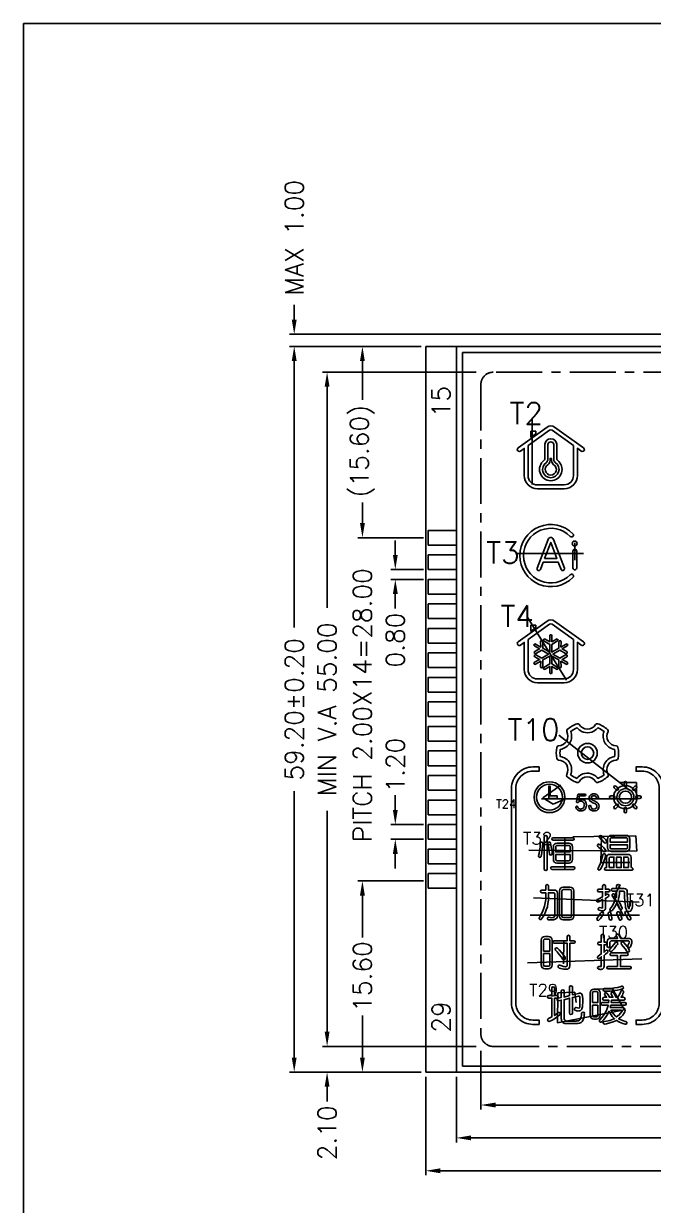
# Model space of a CAD drawing. Header units: millimetres. Extents: x -41 to 727, y -91 to 104.
# Drawn here: x -40.7 to 10.7, y -3 to 93.4 of the extents above; entities that cross this region are included whole.
import ezdxf
from ezdxf.enums import TextEntityAlignment as Align

# ---------------------------------------------------------------- set-up
doc = ezdxf.new("R2010")
doc.units = ezdxf.units.MM
doc.header["$LTSCALE"] = 3
doc.header["$MEASUREMENT"] = 0
doc.linetypes.add('CENTER', pattern=[2, 1.25, -0.25, 0.25, -0.25])
for name, color, linetype in [('DIM', 102, 'Continuous'), ('POL', 1, 'Continuous'), ('VA', 5, 'Continuous')]:
    doc.layers.add(name, color=color, linetype=linetype)
doc.styles.add('ROMANS', font='romans.shx')
doc.dimstyles.new('1h5', dxfattribs={"dimtxt": 1.5, "dimasz": 1.2, "dimexe": 0.6, "dimexo": 0.3, "dimgap": 0.3, "dimtad": 0, "dimtxsty": 'Standard', "dimcen": 1.2, "dimadec": 0, "dimazin": 0, "dimtfac": 1, "dimtmove": 0, "dimatfit": 3, "dimfxl": 0, "dimarcsym": 0})

# ---------------------------------------------------------------- blocks, each defined once
blk = doc.blocks.new('*D4')
at = {"layer": 'DEFPOINTS', "color": 0}
for p in [(-18.628, 67.1), (-7.9, 67.1), (-7.9, 7.9)]:
    blk.add_point(p, dxfattribs=at)
at = {"layer": 'DIM', "color": 0, "lineweight": -2}
for p, q in [((-8.273, 67.1), (-19.001, 67.1)), ((-18.628, 65.908), (-18.628, 44.184)), ((-18.628, 9.092), (-18.628, 30.816)), ((-8.273, 7.9), (-19.001, 7.9))]:
    blk.add_line(p, q, dxfattribs=at)
at = {"layer": 'DIM', "color": 0}
for points in [[(-18.827, 65.908), (-18.429, 65.908), (-18.628, 67.1)], [(-18.827, 9.092), (-18.429, 9.092), (-18.628, 7.9)]]:
    blk.add_solid(points, dxfattribs=at)
at = {"layer": 'DIM', "color": 0, "insert": (-18.628, 37.5), "char_height": 1.49, "attachment_point": 5, "rotation": 90, "style": 'ROMANS'}
blk.add_mtext('59.20%%p0.20', dxfattribs=at)
blk = doc.blocks.new('*D5')
at = {"layer": 'DEFPOINTS', "color": 0}
for p in [(-15.946, 65), (-3.4, 65), (-3.4, 10)]:
    blk.add_point(p, dxfattribs=at)
at = {"layer": 'DIM', "color": 0, "lineweight": -2}
for p, q in [((-3.773, 65), (-16.319, 65)), ((-15.946, 63.808), (-15.946, 45.78)), ((-15.946, 11.192), (-15.946, 29.22)), ((-3.773, 10), (-16.319, 10))]:
    blk.add_line(p, q, dxfattribs=at)
at = {"layer": 'DIM', "color": 0}
for points in [[(-16.145, 63.808), (-15.747, 63.808), (-15.946, 65)], [(-16.145, 11.192), (-15.747, 11.192), (-15.946, 10)]]:
    blk.add_solid(points, dxfattribs=at)
at = {"layer": 'DIM', "color": 0, "insert": (-15.946, 37.5), "char_height": 1.49, "attachment_point": 5, "rotation": 90, "style": 'ROMANS'}
blk.add_mtext('MIN V.A 55.00', dxfattribs=at)
blk = doc.blocks.new('*D9')
at = {"layer": 'DEFPOINTS', "color": 0}
for p in [(-7.9, 7.9), (67.1, 7.9), (-7.9, -0.146)]:
    blk.add_point(p, dxfattribs=at)
at = {"layer": 'DIM', "color": 0, "lineweight": -2}
for p, q in [((-7.9, 7.527), (-7.9, -0.518)), ((67.1, 7.527), (67.1, -0.518)), ((-6.708, -0.146), (22.916, -0.146)), ((65.908, -0.146), (36.284, -0.146))]:
    blk.add_line(p, q, dxfattribs=at)
at = {"layer": 'DIM', "color": 0}
for points in [[(-6.708, 0.053), (-6.708, -0.345), (-7.9, -0.146)], [(65.908, 0.053), (65.908, -0.345), (67.1, -0.146)]]:
    blk.add_solid(points, dxfattribs=at)
at = {"layer": 'DIM', "color": 0, "insert": (29.6, -0.146), "char_height": 1.49, "attachment_point": 5, "style": 'ROMANS'}
blk.add_mtext('75.00%%p0.20', dxfattribs=at)
blk = doc.blocks.new('*D10')
at = {"layer": 'DEFPOINTS', "color": 0}
for p in [(-5.4, 7.9), (64.6, 7.9), (-5.4, 2.536)]:
    blk.add_point(p, dxfattribs=at)
at = {"layer": 'DIM', "color": 0, "lineweight": -2}
for p, q in [((-5.4, 7.527), (-5.4, 2.164)), ((64.6, 7.527), (64.6, 2.164)), ((-4.208, 2.536), (22.916, 2.536)), ((63.408, 2.536), (36.284, 2.536))]:
    blk.add_line(p, q, dxfattribs=at)
at = {"layer": 'DIM', "color": 0}
for points in [[(-4.208, 2.735), (-4.208, 2.337), (-5.4, 2.536)], [(63.408, 2.735), (63.408, 2.337), (64.6, 2.536)]]:
    blk.add_solid(points, dxfattribs=at)
at = {"layer": 'DIM', "color": 0, "insert": (29.6, 2.536), "char_height": 1.49, "attachment_point": 5, "style": 'ROMANS'}
blk.add_mtext('70.00%%p0.20', dxfattribs=at)
blk = doc.blocks.new('*D11')
at = {"layer": 'DEFPOINTS', "color": 0}
for p in [(-3.4, 10), (62.6, 10), (-3.4, 5.218)]:
    blk.add_point(p, dxfattribs=at)
at = {"layer": 'DIM', "color": 0, "lineweight": -2}
for p, q in [((-3.4, 9.627), (-3.4, 4.846)), ((62.6, 9.627), (62.6, 4.846)), ((-2.208, 5.218), (21.32, 5.218)), ((61.408, 5.218), (37.88, 5.218))]:
    blk.add_line(p, q, dxfattribs=at)
at = {"layer": 'DIM', "color": 0}
for points in [[(-2.208, 5.417), (-2.208, 5.019), (-3.4, 5.218)], [(61.408, 5.417), (61.408, 5.019), (62.6, 5.218)]]:
    blk.add_solid(points, dxfattribs=at)
at = {"layer": 'DIM', "color": 0, "insert": (29.6, 5.218), "char_height": 1.49, "attachment_point": 5, "style": 'ROMANS'}
blk.add_mtext('MIN V.A 66.00', dxfattribs=at)
blk = doc.blocks.new('*D13')
at = {"layer": 'DEFPOINTS', "color": 0}
for p in [(-3.4, 10), (-15.946, 7.9), (-7.9, 7.9)]:
    blk.add_point(p, dxfattribs=at)
at = {"layer": 'DIM', "color": 0, "lineweight": -2}
for p, q in [((-15.946, 11.192), (-15.946, 12.384)), ((-3.773, 10), (-16.319, 10)), ((-8.273, 7.9), (-16.319, 7.9)), ((-15.946, 6.708), (-15.946, 5.516))]:
    blk.add_line(p, q, dxfattribs=at)
at = {"layer": 'DIM', "color": 0}
for points in [[(-16.145, 11.192), (-15.747, 11.192), (-15.946, 10)], [(-16.145, 6.708), (-15.747, 6.708), (-15.946, 7.9)]]:
    blk.add_solid(points, dxfattribs=at)
at = {"layer": 'DIM', "color": 0, "insert": (-15.946, 2.948), "char_height": 1.49, "attachment_point": 5, "rotation": 90, "style": 'ROMANS'}
blk.add_mtext('2.10', dxfattribs=at)
blk = doc.blocks.new('*D16')
at = {"layer": 'DEFPOINTS', "color": 0}
for p in [(-18.628, 68.1), (29.6, 68.1), (-7.9, 67.1)]:
    blk.add_point(p, dxfattribs=at)
at = {"layer": 'DIM', "color": 0, "lineweight": -2}
for p, q in [((-18.628, 69.292), (-18.628, 70.484)), ((29.228, 68.1), (-19, 68.1)), ((-8.272, 67.1), (-19, 67.1)), ((-18.628, 65.908), (-18.628, 64.716))]:
    blk.add_line(p, q, dxfattribs=at)
at = {"layer": 'DIM', "color": 0}
for points in [[(-18.827, 69.292), (-18.429, 69.292), (-18.628, 68.1)], [(-18.827, 65.908), (-18.429, 65.908), (-18.628, 67.1)]]:
    blk.add_solid(points, dxfattribs=at)
at = {"layer": 'DIM', "color": 0, "insert": (-18.628, 75.962), "char_height": 1.49, "attachment_point": 5, "rotation": 90, "style": 'ROMANS'}
blk.add_mtext('MAX 1.00', dxfattribs=at)
blk = doc.blocks.new('*D20')
at = {"layer": 'DEFPOINTS', "color": 0}
for p in [(-10.382, 28.1), (-7.7, 28.1), (-7.7, 26.9)]:
    blk.add_point(p, dxfattribs=at)
at = {"layer": 'DIM', "color": 0, "lineweight": -2}
for p, q in [((-10.382, 29.292), (-10.382, 30.484)), ((-8.073, 28.1), (-10.755, 28.1)), ((-8.073, 26.9), (-10.755, 26.9)), ((-10.382, 25.708), (-10.382, 24.516))]:
    blk.add_line(p, q, dxfattribs=at)
at = {"layer": 'DIM', "color": 0}
for points in [[(-10.581, 29.292), (-10.183, 29.292), (-10.382, 28.1)], [(-10.581, 25.708), (-10.183, 25.708), (-10.382, 26.9)]]:
    blk.add_solid(points, dxfattribs=at)
at = {"layer": 'DIM', "color": 0, "insert": (-10.382, 32.946), "char_height": 1.49, "attachment_point": 5, "rotation": 90, "style": 'ROMANS'}
blk.add_mtext('1.20', dxfattribs=at)
blk = doc.blocks.new('*D21')
at = {"layer": 'DEFPOINTS', "color": 0}
for p in [(-7.7, 48.9), (-10.382, 48.1), (-7.7, 48.1)]:
    blk.add_point(p, dxfattribs=at)
at = {"layer": 'DIM', "color": 0, "lineweight": -2}
for p, q in [((-10.382, 50.092), (-10.382, 51.284)), ((-8.072, 48.9), (-10.754, 48.9)), ((-8.072, 48.1), (-10.754, 48.1)), ((-10.382, 46.908), (-10.382, 45.716))]:
    blk.add_line(p, q, dxfattribs=at)
at = {"layer": 'DIM', "color": 0}
for points in [[(-10.581, 50.092), (-10.183, 50.092), (-10.382, 48.9)], [(-10.581, 46.908), (-10.183, 46.908), (-10.382, 48.1)]]:
    blk.add_solid(points, dxfattribs=at)
at = {"layer": 'DIM', "color": 0, "insert": (-10.382, 43.148), "char_height": 1.49, "attachment_point": 5, "rotation": 90, "style": 'ROMANS'}
blk.add_mtext('0.80', dxfattribs=at)
blk = doc.blocks.new('*D22')
at = {"layer": 'DEFPOINTS', "color": 0}
for p in [(-13.064, 51.5), (-7.7, 51.5), (-7.7, 23.5)]:
    blk.add_point(p, dxfattribs=at)
at = {"layer": 'DIM', "color": 0, "lineweight": -2}
for p, q in [((-13.064, 52.692), (-13.064, 53.884)), ((-8.073, 51.5), (-13.437, 51.5)), ((-8.073, 23.5), (-13.437, 23.5)), ((-13.064, 22.308), (-13.064, 21.116))]:
    blk.add_line(p, q, dxfattribs=at)
at = {"layer": 'DIM', "color": 0}
for points in [[(-13.263, 52.692), (-12.865, 52.692), (-13.064, 51.5)], [(-13.263, 22.308), (-12.865, 22.308), (-13.064, 23.5)]]:
    blk.add_solid(points, dxfattribs=at)
at = {"layer": 'DIM', "color": 0, "insert": (-13.064, 37.834), "char_height": 1.49, "attachment_point": 5, "rotation": 90, "style": 'ROMANS'}
blk.add_mtext('PITCH 2.00X14=28.00', dxfattribs=at)
blk = doc.blocks.new('*D23')
at = {"layer": 'DEFPOINTS', "color": 0}
for p in [(-7.7, 23.5), (-13.064, 7.9), (-7.9, 7.9)]:
    blk.add_point(p, dxfattribs=at)
at = {"layer": 'DIM', "color": 0, "lineweight": -2}
for p, q in [((-8.073, 23.5), (-13.437, 23.5)), ((-13.064, 22.308), (-13.064, 18.872)), ((-13.064, 9.092), (-13.064, 12.528)), ((-8.273, 7.9), (-13.437, 7.9))]:
    blk.add_line(p, q, dxfattribs=at)
at = {"layer": 'DIM', "color": 0}
for points in [[(-13.263, 22.308), (-12.865, 22.308), (-13.064, 23.5)], [(-13.263, 9.092), (-12.865, 9.092), (-13.064, 7.9)]]:
    blk.add_solid(points, dxfattribs=at)
at = {"layer": 'DIM', "color": 0, "insert": (-13.064, 15.7), "char_height": 1.49, "attachment_point": 5, "rotation": 90, "style": 'ROMANS'}
blk.add_mtext('15.60', dxfattribs=at)
blk = doc.blocks.new('*D36')
at = {"layer": 'DEFPOINTS', "color": 0}
for p in [(-13.064, 67.1), (-7.9, 67.1), (-7.7, 51.5)]:
    blk.add_point(p, dxfattribs=at)
at = {"layer": 'DIM', "color": 0, "lineweight": -2}
for p, q in [((-8.273, 67.1), (-13.437, 67.1)), ((-13.064, 65.908), (-13.064, 62.758)), ((-13.064, 52.692), (-13.064, 54.358)), ((-8.073, 51.5), (-13.437, 51.5))]:
    blk.add_line(p, q, dxfattribs=at)
at = {"layer": 'DIM', "color": 0}
for points in [[(-13.263, 65.908), (-12.865, 65.908), (-13.064, 67.1)], [(-13.263, 52.692), (-12.865, 52.692), (-13.064, 51.5)]]:
    blk.add_solid(points, dxfattribs=at)
at = {"layer": 'DIM', "color": 0, "insert": (-13.064, 58.558), "char_height": 1.49, "attachment_point": 5, "rotation": 90, "style": 'ROMANS'}
blk.add_mtext('(15.60)', dxfattribs=at)

msp = doc.modelspace()

# ---------------------------------------------------------------- linework, layer by layer
for p, q in [((67.1, 67.1), (-7.9, 67.1)), ((-7.9, 7.9), (-7.9, 67.1)), ((-5.4, 7.9), (-5.4, 67.1)), ((67.1, 7.9), (-7.9, 7.9))]:
    msp.add_line(p, q)
at = {"color": 7}
msp.add_lwpolyline([(-40.7, -91.038), (-40.7, 93.437), (224.022, 93.437), (224.022, -91.038)], close=True, dxfattribs=at)
for points in [[(4.975, 58.826), (2.595, 60.522, 0.320007), (2.015, 60.522), (-0.365, 58.826, 1), (-0.179, 58.565), (0.13, 58.786), (0.13, 56.57, 0.414214), (1.209, 55.49), (3.393, 55.49, 0.414214), (4.472, 56.57), (4.472, 58.791), (4.789, 58.565, 1)], [(0.45, 56.569, 0.427121), (1.209, 55.81), (3.393, 55.81, 0.40711), (4.152, 56.57), (4.152, 59.019), (2.409, 60.262, 0.320007), (2.2, 60.262), (0.45, 59.014)], [(2.791, 57.905), (2.791, 59.124, 0.920896), (1.812, 59.124), (1.812, 57.905, -0.178159), (1.76, 57.812, 3.083722), (2.842, 57.812, -0.178159)], [(2.064, 59.112, -0.888352), (2.538, 59.112), (2.538, 57.89, 0.202499), (2.688, 57.612, -3.143835), (1.915, 57.612, 0.202499), (2.064, 57.89)], [(2.068, 57.456, 3.624789), (2.534, 57.456, -0.204472), (2.359, 57.787), (2.358, 57.965), (2.245, 57.965), (2.244, 57.787, -0.204472)], [(3.894, 51.603, 2.444899), (3.894, 48.477, -1), (4.111, 48.264, -2.444899), (4.111, 51.816, -1)], [(2.08, 51.366), (1.187, 49.019, 1), (1.459, 48.916), (1.68, 49.497), (2.915, 49.497), (3.136, 48.916, 1), (3.408, 49.019), (2.515, 51.366, 0.689374)], [(4.1, 50.397), (4.1, 49.036, 1), (4.421, 49.036), (4.421, 50.397, 1)], [(4.975, 43.001, -1), (4.789, 42.74), (4.472, 42.966), (4.472, 40.745, -0.416466), (3.385, 39.665), (3.381, 39.665), (1.209, 39.665, -0.414214), (0.13, 40.745), (0.13, 42.961), (-0.179, 42.74, -1), (-0.365, 43.001), (2.015, 44.697, -0.320007), (2.595, 44.697)], [(2.409, 44.437, 0.320007), (2.2, 44.437), (0.45, 43.189), (0.45, 40.744, 0.427121), (1.209, 39.985), (3.393, 39.985, 0.40711), (4.152, 40.745), (4.152, 43.194)], [(2.764, 43.231), (2.39, 43.005), (2.39, 43.487, 1.030478), (2.212, 43.487), (2.212, 43.005), (1.838, 43.231, 1), (1.746, 43.078), (2.212, 42.795), (2.212, 42.154), (1.656, 42.475), (1.644, 43.02, 1), (1.466, 43.016), (1.475, 42.579), (1.057, 42.82, 1.030478), (0.968, 42.665), (1.385, 42.424), (1.003, 42.214, 1), (1.089, 42.058), (1.567, 42.32), (2.122, 41.999), (1.567, 41.678), (1.089, 41.941, 1), (1.003, 41.784), (1.385, 41.574), (0.968, 41.333, 1.030478), (1.057, 41.178), (1.475, 41.419), (1.466, 40.982, 1), (1.644, 40.979), (1.656, 41.523), (2.212, 41.844), (2.212, 41.203), (1.746, 40.92, 1), (1.838, 40.767), (2.212, 40.993), (2.212, 40.512, 1.030478), (2.39, 40.512), (2.39, 40.993), (2.763, 40.767, 1.003444), (2.856, 40.92), (2.39, 41.203), (2.39, 41.844), (2.946, 41.523), (2.958, 40.979, 1), (3.137, 40.982), (3.127, 41.419), (3.545, 41.178, 1.030478), (3.634, 41.333), (3.217, 41.574), (3.599, 41.784, 1), (3.513, 41.941), (3.035, 41.678), (2.48, 41.999), (3.035, 42.32), (3.513, 42.058, 1), (3.599, 42.214), (3.217, 42.424), (3.634, 42.665, 1.030478), (3.545, 42.82), (3.127, 42.579), (3.136, 43.014, 1.021645), (2.958, 43.018), (2.946, 42.475), (2.39, 42.154), (2.39, 42.795), (2.856, 43.078, 1)], [(4.607, 31.595, -0.345785), (4.431, 31.534, -0.091712), (3.634, 31.999, -0.341208), (3.6, 32.182, 0.255978), (3.598, 32.963, 0.249702), (2.929, 33.355, -0.344158), (2.789, 33.477, -0.095085), (2.794, 34.396, -0.345858), (2.929, 34.522, 0.254036), (3.598, 34.914, 0.247407), (3.607, 35.681, -0.336863), (3.645, 35.858, -0.092243), (4.447, 36.321, -0.335925), (4.621, 36.262, 0.250637), (5.287, 35.889, 0.246294), (5.954, 36.262, -0.339946), (6.128, 36.321, -0.092094), (6.93, 35.858, -0.337455), (6.968, 35.681, 0.251803), (6.977, 34.914, 0.24952), (7.645, 34.522, -0.3435), (7.781, 34.396, -0.095028), (7.786, 33.477, -0.341599), (7.646, 33.355, 0.25424), (6.977, 32.963, 0.251355), (6.975, 32.182, -0.34376), (6.94, 31.999, -0.091878), (6.144, 31.534, -0.343192), (5.967, 31.595, 0.257035), (5.287, 31.987, 0.252369)], [(4.613, 32.05, 0.054158), (4.426, 31.862, -0.065782), (3.921, 32.158, 0.229078), (3.861, 33.115, 0.226032), (3.07, 33.644, -0.069111), (3.074, 34.233, 0.226109), (3.861, 34.762, 0.223229), (3.929, 35.698, -0.066902), (4.443, 35.994, 0.06322), (4.666, 35.787, 0.337197), (5.946, 35.815, 0.052891), (6.132, 35.994, -0.066828), (6.646, 35.698, 0.223473), (6.713, 34.762, 0.224507), (7.5, 34.233, -0.070456), (7.504, 33.644, 0.226964), (6.713, 33.115, 0.22672), (6.654, 32.158, -0.065935), (6.149, 31.862, 0.072401), (5.895, 32.099, 0.337485)], [(-0.55, 31.062), (-0.55, 13.54, 0.414214), (0.84, 12.15), (1.34, 12.15), (1.34, 11.8), (0.84, 11.8, -0.414214), (-0.9, 13.54), (-0.9, 31.062, -0.414214), (0.84, 32.802), (1.34, 32.802), (1.34, 32.452), (0.84, 32.452, 0.414214)], [(11.497, 13.54, -0.414214), (9.757, 11.8), (9.257, 11.8), (9.257, 12.15), (9.757, 12.15, 0.414214), (11.147, 13.54), (11.147, 31.062, 0.414214), (9.757, 32.452), (9.257, 32.452), (9.257, 32.802), (9.757, 32.802, -0.414214), (11.497, 31.062)], [(7.476, 31.1), (7.644, 30.933, 1), (7.785, 31.074), (7.617, 31.241, 1)], [(8.487, 31.519, 1), (8.287, 31.519), (8.287, 31.282, 1), (8.487, 31.282)], [(9.157, 31.241), (8.989, 31.074, 1), (9.13, 30.933), (9.298, 31.1, 1)], [(4.846, 29.993), (4.802, 30.002), (4.757, 30.005), (4.71, 30.001), (4.67, 29.993), (4.625, 29.979), (4.585, 29.959), (4.548, 29.932), (4.524, 29.91, -0.758247), (4.387, 29.984), (4.509, 30.548, -0.353058), (4.556, 30.585), (5.077, 30.585, -1), (5.077, 30.441), (4.637, 30.441), (4.627, 30.385), (4.616, 30.332), (4.605, 30.282), (4.595, 30.235), (4.584, 30.191), (4.573, 30.151), (4.563, 30.114), (4.558, 30.097), (4.605, 30.118), (4.652, 30.133), (4.697, 30.144), (4.741, 30.151), (4.782, 30.153), (4.829, 30.148), (4.875, 30.139), (4.92, 30.127), (4.964, 30.112), (4.981, 30.105), (5.026, 30.08), (5.065, 30.052), (5.097, 30.021), (5.124, 29.987), (5.125, 29.985), (5.147, 29.94), (5.166, 29.896), (5.182, 29.853), (5.189, 29.833), (5.197, 29.788), (5.202, 29.741), (5.205, 29.693), (5.205, 29.665), (5.2, 29.619), (5.191, 29.573), (5.178, 29.527), (5.165, 29.489), (5.147, 29.442), (5.124, 29.401), (5.097, 29.364), (5.07, 29.337), (5.035, 29.306), (4.997, 29.279), (4.955, 29.256), (4.918, 29.241), (4.875, 29.226), (4.832, 29.215), (4.785, 29.209), (4.737, 29.207), (4.702, 29.208), (4.656, 29.214), (4.612, 29.225), (4.569, 29.241), (4.528, 29.263), (4.487, 29.29), (4.478, 29.297), (4.447, 29.322), (4.419, 29.353), (4.394, 29.387), (4.372, 29.427), (4.353, 29.472), (4.346, 29.493, -0.97311), (4.489, 29.543), (4.506, 29.504), (4.529, 29.463), (4.556, 29.429), (4.585, 29.402), (4.617, 29.383), (4.652, 29.371), (4.662, 29.369), (4.714, 29.362), (4.762, 29.362), (4.807, 29.369), (4.848, 29.381), (4.885, 29.4), (4.886, 29.401), (4.923, 29.428), (4.956, 29.459), (4.984, 29.497), (5.005, 29.537), (5.02, 29.578), (5.03, 29.623), (5.035, 29.67), (5.038, 29.721), (5.031, 29.771), (5.02, 29.817), (5.003, 29.859), (4.981, 29.897), (4.949, 29.933), (4.913, 29.962), (4.873, 29.983)], [(5.948, 29.224, -0.103245), (5.7, 29.219, -0.350255), (5.391, 29.565, -0.99881), (5.574, 29.58, 0.279469), (5.705, 29.385, 0.196646), (5.927, 29.379, 0.499096), (6.011, 29.721, 0.106833), (5.904, 29.805, 0.030017), (5.739, 29.882, -0.034359), (5.616, 29.942), (5.578, 29.967, -0.540556), (5.564, 30.525, -0.169471), (5.795, 30.609), (5.841, 30.609), (5.886, 30.605, -0.254133), (6.145, 30.444, -0.063058), (6.192, 30.328, -1), (6.017, 30.287, 0.359211), (5.815, 30.449), (5.793, 30.449, 0.150721), (5.665, 30.405, 0.428137), (5.668, 30.12, 0.071058), (5.743, 30.069, 0.022242), (5.91, 29.994, -0.029471), (6.032, 29.933), (6.071, 29.908, -0.155404), (6.227, 29.715, -0.145023), (6.232, 29.49, -0.290681)], [(7.199, 30.231), (7.436, 30.231, 1), (7.436, 30.43), (7.199, 30.43, 1)], [(9.575, 30.43), (9.338, 30.43, 1), (9.338, 30.231), (9.575, 30.231, 1)], [(7.617, 29.42), (7.785, 29.587, 1), (7.644, 29.729), (7.476, 29.561, 1)], [(8.487, 29.142), (8.487, 29.379, 1), (8.287, 29.379), (8.287, 29.142, 1)], [(9.298, 29.561), (9.13, 29.729, 1), (8.989, 29.587), (9.157, 29.42, 1)], [(1.999, 24.458), (1.999, 27.092, 1), (1.773, 27.092), (1.773, 24.458, 1)], [(4.099, 27.028), (2.488, 27.028, 1), (2.488, 26.828), (4.099, 26.828, 1)], [(6.289, 27.009), (6.337, 26.966), (6.538, 26.765), (6.648, 26.631, 0.959156), (6.841, 26.777), (6.788, 26.853), (6.588, 27.053), (6.437, 27.179, 0.981141)], [(7.239, 27.216, 0.414214), (6.939, 26.916), (6.938, 26.214, 0.414214), (7.239, 25.912), (8.456, 25.912, 0.414214), (8.757, 26.214), (8.757, 26.916, 0.414214), (8.457, 27.216)], [(8.557, 26.916, 0.414214), (8.457, 27.016), (7.239, 27.016, 0.414214), (7.139, 26.916), (7.139, 26.916), (7.139, 26.665), (8.557, 26.665)], [(1.635, 26.351), (1.644, 26.562, 1), (1.434, 26.571), (1.422, 26.289), (1.347, 25.737), (1.304, 25.543, 0.997699), (1.519, 25.496), (1.522, 25.511), (1.572, 25.787), (1.61, 26.063)], [(2.279, 26.591, 1.006872), (2.068, 26.547), (2.086, 26.464), (2.136, 26.188), (2.174, 25.912), (2.19, 25.71, 0.987908), (2.407, 25.725), (2.4, 25.862), (2.362, 26.151), (2.312, 26.426)], [(2.809, 26.589, 0.414214), (2.509, 26.289), (2.508, 25.247, 0.414214), (2.809, 24.946), (3.775, 24.946, 0.414214), (4.077, 25.247), (4.077, 26.289, 0.414214), (3.777, 26.589)], [(2.709, 26.289, -0.414214), (2.809, 26.389), (3.777, 26.389, -0.414214), (3.877, 26.289), (3.877, 25.862), (2.709, 25.862)], [(6.144, 26.306), (6.224, 26.238), (6.437, 26.05), (6.581, 25.906, 0.981659), (6.749, 26.068), (6.638, 26.188), (6.425, 26.376), (6.286, 26.483, 0.975595)], [(7.138, 26.213, 0.413961), (7.239, 26.112), (8.456, 26.112, 0.414214), (8.557, 26.214), (8.557, 26.452), (7.138, 26.452)], [(3.877, 25.247, -0.414214), (3.777, 25.147), (2.809, 25.147, -0.414214), (2.709, 25.247), (2.709, 25.649), (3.877, 25.649)], [(6.726, 25.373), (6.774, 25.573, 1.00223), (6.555, 25.625), (6.525, 25.499), (6.45, 25.21), (6.35, 24.947), (6.237, 24.696), (6.154, 24.548, 1), (6.341, 24.445), (6.425, 24.596), (6.538, 24.834), (6.638, 25.097)], [(8.857, 24.583), (8.857, 25.412, 0.414214), (8.607, 25.662), (7.101, 25.662, 0.414214), (6.851, 25.412), (6.851, 24.583), (6.789, 24.583, 1), (6.789, 24.383), (8.907, 24.383, 1), (8.907, 24.583)], [(7.064, 24.583), (7.064, 25.348, -0.414214), (7.164, 25.448), (7.453, 25.448), (7.453, 24.583)], [(8.632, 25.348, 0.414214), (8.532, 25.448), (8.256, 25.448), (8.256, 24.583), (8.632, 24.583)], [(4.168, 24.658), (2.394, 24.658, 1), (2.394, 24.445), (4.168, 24.445, 1)], [(2.685, 20.395, 0.307283), (2.85, 20.67), (2.85, 22.502, 0.414214), (2.6, 22.752), (2.11, 22.752), (2.11, 23.086, 1), (1.884, 23.086), (1.884, 22.752), (1.56, 22.752, 1), (1.558, 22.539), (1.884, 22.539), (1.884, 21.987), (1.847, 21.724), (1.796, 21.448), (1.709, 21.197), (1.608, 20.934), (1.47, 20.683), (1.369, 20.515, 1), (1.555, 20.396), (1.709, 20.633), (1.834, 20.884), (1.934, 21.134), (2.022, 21.398), (2.072, 21.661), (2.11, 21.937), (2.11, 22.539), (2.523, 22.539, -0.427586), (2.624, 22.435), (2.624, 20.695, -0.09441), (2.605, 20.596), (2.594, 20.58, -0.206315), (2.398, 20.495, -0.102359), (2.158, 20.543, 1.082713), (2.125, 20.336, 0.019856), (2.359, 20.319, 0.051345), (2.523, 20.335), (2.564, 20.345), (2.605, 20.359), (2.646, 20.375)], [(6.757, 23.083), (6.757, 22.827), (7, 22.827, -1), (7.001, 22.614), (6.757, 22.614), (6.757, 22.326), (6.88, 22.408, -1), (6.996, 22.231), (6.832, 22.125), (6.757, 22.087), (6.757, 21.235, -0.260312), (6.693, 21.11, -0.172129), (6.505, 21.063), (6.466, 21.066, -0.031665), (6.246, 21.114, -1), (6.294, 21.327), (6.518, 21.285), (6.531, 21.31), (6.531, 21.999), (6.268, 21.824), (6.186, 21.786, -1), (6.09, 21.986), (6.217, 22.05), (6.506, 22.213), (6.531, 22.225), (6.531, 22.614), (6.219, 22.614, -1), (6.218, 22.827), (6.531, 22.827), (6.531, 23.084, -1)], [(8.982, 21.764, 1.032744), (8.75, 21.772, -0.072755), (8.707, 21.298, -0.108836), (8.678, 21.234), (8.672, 21.231), (8.667, 21.232), (8.661, 21.236, -0.103932), (8.584, 21.523, -0.023073), (8.537, 22.601), (8.537, 22.627, 0.414214), (8.287, 22.877), (7.898, 22.877), (7.898, 23.103, 1), (7.672, 23.103), (7.672, 22.877), (7.362, 22.877, 0.424234), (7.252, 22.771, 0.416141), (7.359, 22.664), (7.672, 22.664), (7.672, 22.451), (7.647, 22.125), (7.584, 22.25), (7.506, 22.393, 1.024709), (7.317, 22.283), (7.384, 22.175), (7.547, 21.912), (7.534, 21.899), (7.446, 21.686), (7.296, 21.435), (7.143, 21.222, 1), (7.32, 21.097), (7.409, 21.222), (7.572, 21.46), (7.684, 21.699), (7.697, 21.648), (7.822, 21.398), (7.904, 21.225, 1), (8.11, 21.317), (8.073, 21.398), (7.948, 21.648), (7.797, 21.912), (7.847, 22.15), (7.898, 22.438), (7.898, 22.664), (8.21, 22.664, -0.410819), (8.311, 22.566), (8.311, 22.551, 0.041154), (8.405, 21.339, 0.036248), (8.451, 21.183, 0.040479), (8.486, 21.109, 0.166294), (8.593, 21.007, 0.202131), (8.793, 21.029, 0.077094), (8.833, 21.064, 0.131123), (8.97, 21.531, 0.013856)], [(3.313, 22.99, 0.414214), (3.013, 22.69), (3.012, 20.621, 0.414214), (3.313, 20.319), (3.877, 20.319, 0.414214), (4.179, 20.621), (4.179, 22.69, 0.414214), (3.879, 22.99)], [(3.313, 22.79, 0.414214), (3.213, 22.69), (3.213, 22.69), (3.212, 20.62, 0.413961), (3.313, 20.519), (3.877, 20.519, 0.414214), (3.979, 20.621), (3.979, 22.69, 0.414214), (3.879, 22.79)], [(6.376, 20.907), (6.355, 20.871), (6.217, 20.658), (6.076, 20.463, 0.973592), (6.257, 20.323), (6.355, 20.445), (6.518, 20.683), (6.58, 20.792, 0.996627)], [(6.978, 20.825), (7.032, 20.595), (7.065, 20.401, 1.00738), (7.29, 20.44), (7.246, 20.683), (7.203, 20.877, 1.00989)], [(7.865, 20.376, 0.956099), (8.092, 20.444), (8.086, 20.47), (7.998, 20.733), (7.927, 20.919, 1), (7.698, 20.832), (7.797, 20.57)], [(8.362, 20.846), (8.487, 20.633), (8.624, 20.379, 0.984967), (8.825, 20.483), (8.788, 20.558), (8.65, 20.808), (8.546, 20.965, 0.986219)], [(1.517, 16.642, 0.414214), (1.818, 16.34), (2.119, 16.34, 0.414214), (2.421, 16.642), (2.421, 18.661, 0.414214), (2.121, 18.961), (1.818, 18.961, 0.414214), (1.518, 18.661)], [(2.221, 18.661, 0.414214), (2.121, 18.761), (1.818, 18.761, 0.414214), (1.718, 18.661), (1.718, 18.661), (1.718, 17.782), (2.221, 17.782)], [(3.863, 16.716, -0.095078), (3.831, 16.459, -0.324538), (3.617, 16.295), (3.592, 16.292), (3.542, 16.29), (3.493, 16.29, -0.062587), (2.985, 16.39), (2.968, 16.397, -1), (3.048, 16.623, 0.013258), (3.336, 16.525), (3.381, 16.513, 0.20812), (3.61, 16.534, 0.12118), (3.63, 16.559, 0.068005), (3.637, 16.59), (3.637, 16.591), (3.637, 18.409), (2.578, 18.409, -1), (2.578, 18.622), (3.637, 18.622), (3.637, 18.948, -1), (3.863, 18.948), (3.863, 18.622), (4.176, 18.622, -1), (4.176, 18.409), (3.863, 18.409)], [(6.641, 16.586, -0.047647), (6.637, 16.466, -0.348771), (6.451, 16.29), (6.414, 16.286), (6.375, 16.285), (6.337, 16.287, -0.018274), (6.204, 16.306, -1), (6.233, 16.524), (6.36, 16.511, 0.443545), (6.415, 16.561), (6.415, 17.308), (6.291, 17.192, -1.092872), (6.152, 17.361), (6.415, 17.546), (6.415, 18.286), (6.252, 18.286, -0.414214), (6.139, 18.399, -0.422888), (6.256, 18.512), (6.415, 18.512), (6.415, 19.032, -1), (6.641, 19.032), (6.641, 18.512), (6.754, 18.512, -1), (6.754, 18.286), (6.641, 18.286), (6.641, 17.684), (6.777, 17.829, -1.047399), (6.928, 17.673), (6.766, 17.521), (6.641, 17.408)], [(8.61, 18.6), (7.231, 18.6, 0.417559), (7.13, 18.5), (7.13, 18.18, -1), (6.904, 18.179), (6.904, 18.56, -0.418666), (7.155, 18.813), (7.744, 18.813), (7.65, 19.012, -0.420836), (7.703, 19.168, -0.413914), (7.856, 19.113), (7.958, 18.901), (7.995, 18.813), (8.647, 18.813), (8.706, 18.803), (8.732, 18.798, -0.348953), (8.91, 18.602, -0.082045), (8.909, 18.474, -0.016447), (8.885, 18.361), (8.796, 18.128, -1.078324), (8.588, 18.222), (8.701, 18.456, 0.55353)], [(7.541, 18.46), (7.456, 18.324), (7.28, 18.111), (7.119, 17.941, 1.001638), (7.288, 17.781), (7.469, 17.973), (7.644, 18.198), (7.739, 18.322, 1.04827)], [(8.247, 18.479, 0.985158), (8.064, 18.323), (8.208, 18.148), (8.384, 17.923), (8.514, 17.746, 0.983763), (8.704, 17.881), (8.572, 18.073), (8.547, 18.111), (8.371, 18.336)], [(1.717, 16.641, 0.413961), (1.818, 16.54), (2.119, 16.54, 0.414214), (2.221, 16.642), (2.221, 17.569), (1.718, 17.569)], [(2.81, 17.707), (2.985, 17.494), (3.161, 17.268), (3.268, 17.123, 0.99524), (3.464, 17.267), (3.336, 17.444), (3.161, 17.657), (2.973, 17.87), (2.849, 18.001, 0.999055), (2.682, 17.844)], [(7.744, 16.518), (6.979, 16.518, 1), (6.979, 16.318), (8.766, 16.318, 1), (8.766, 16.518), (7.983, 16.518), (7.983, 17.408), (8.497, 17.408, 1), (8.497, 17.622), (7.237, 17.622, 1), (7.237, 17.408), (7.744, 17.408)], [(2.795, 14.153), (2.614, 14.153), (2.614, 14.749, 1), (2.375, 14.749), (2.375, 14.153), (2.143, 14.153, 1), (2.143, 13.94), (2.375, 13.94), (2.375, 12.411), (2.275, 12.348), (2.107, 12.264, 1), (2.215, 12.048), (2.363, 12.122), (2.614, 12.26), (2.852, 12.436), (3.031, 12.578, 1.056918), (2.883, 12.743), (2.839, 12.699), (2.614, 12.511), (2.614, 13.94), (2.795, 13.94, 1)], [(4.941, 12.161, -0.329654), (4.502, 11.871), (4.432, 11.871), (3.592, 11.871, -0.033822), (3.454, 11.873, -0.291123), (3.205, 12.05, -0.061439), (3.171, 12.153), (3.163, 12.196, -0.013422), (3.153, 12.31), (3.153, 13.777), (2.94, 13.724, -0.2703), (2.837, 13.754, -0.586711), (2.892, 13.933), (3.153, 13.99), (3.153, 14.506, -1), (3.391, 14.506), (3.391, 14.028), (3.83, 14.153), (3.83, 14.831, -1), (4.068, 14.831), (4.068, 14.216), (4.557, 14.329, -0.073019), (4.727, 14.332, -0.287316), (4.856, 14.215), (4.864, 14.193), (4.871, 14.171), (4.882, 14.126, -0.034667), (4.899, 13.994), (4.901, 13.952), (4.902, 13.868), (4.902, 13.784), (4.902, 13.616, -0.03303), (4.879, 13.224, -0.068), (4.844, 13.073, -0.220254), (4.684, 12.91, -0.179484), (4.386, 12.911), (4.332, 12.926, -0.272448), (4.234, 13.005, -0.595774), (4.378, 13.171), (4.575, 13.132, 0.459459), (4.659, 13.197), (4.67, 13.451), (4.673, 13.749), (4.669, 14.037, 0.487579), (4.582, 14.106), (4.068, 13.99), (4.068, 12.722, -1), (3.83, 12.725), (3.83, 13.94), (3.391, 13.802), (3.391, 12.31, 0.039726), (3.397, 12.241, 0.383257), (3.604, 12.072), (4.382, 12.072, 0.028491), (4.493, 12.079, 0.271997), (4.722, 12.252), (4.742, 12.292), (4.759, 12.332, 0.092201), (4.816, 12.7, -1), (5.039, 12.686, -0.007927), (5.032, 12.535, -0.091694)], [(5.506, 14.368), (5.505, 12.524, 0.414214), (5.806, 12.222), (6.032, 12.222, 0.414214), (6.333, 12.524), (6.333, 14.368, 0.414214), (6.033, 14.668), (5.806, 14.668, 0.414214)], [(5.705, 13.577), (6.133, 13.577), (6.133, 14.368, 0.414214), (6.033, 14.468), (5.806, 14.468, 0.414214), (5.706, 14.368), (5.706, 14.367), (5.705, 13.664)], [(7.236, 13.577), (8.346, 13.577, -1), (8.347, 13.351), (7.199, 13.351), (7.148, 13.175), (8.051, 13.175), (8.114, 13.17), (8.157, 13.164), (8.178, 13.16, -0.273531), (8.345, 13.034, -0.194539), (8.346, 12.83, -0.08707), (8.169, 12.558, -0.063495), (7.826, 12.26), (8.101, 12.135), (8.365, 12.034), (8.43, 12.018, -1), (8.38, 11.815), (8.177, 11.859), (7.913, 11.972), (7.663, 12.11), (7.65, 12.122), (7.399, 11.997), (7.123, 11.909), (6.835, 11.846), (6.692, 11.824, -0.5982), (6.57, 11.969, -0.269832), (6.655, 12.035), (6.835, 12.059), (7.123, 12.122), (7.397, 12.222), (7.5, 12.26), (7.311, 12.448), (7.136, 12.699), (7.048, 12.874), (6.948, 12.661), (6.81, 12.436), (6.622, 12.185), (6.474, 12.019, -0.59886), (6.272, 12.051), (6.267, 12.076, -0.214876), (6.296, 12.167), (6.471, 12.36), (6.659, 12.611), (6.81, 12.862), (6.91, 13.088), (6.973, 13.326), (6.985, 13.351), (6.513, 13.351, -0.423788), (6.396, 13.464, -0.414214), (6.509, 13.577), (7.011, 13.577), (7.023, 13.777), (6.64, 13.777, -1), (6.64, 14.003), (6.848, 14.003), (6.701, 14.212, -1), (6.88, 14.344), (6.985, 14.204), (7.098, 14.003), (7.362, 14.003), (7.228, 14.257, -0.403723), (7.272, 14.411, -0.400834), (7.426, 14.374), (7.512, 14.241), (7.612, 14.003), (7.763, 14.003), (7.901, 14.241), (8.014, 14.49, -1.010501), (8.233, 14.388, -0.038434), (8.031, 14.003), (8.246, 14.003, -1), (8.246, 13.777), (7.261, 13.777)], [(7.462, 14.555), (7.738, 14.592), (7.989, 14.642), (8.146, 14.695, 1.013602), (8.073, 14.906), (8.039, 14.893), (7.775, 14.818), (7.487, 14.768), (7.199, 14.73), (6.898, 14.718), (6.678, 14.718, 1), (6.678, 14.505), (6.822, 14.505), (7.148, 14.517)], [(5.705, 12.524, 0.413961), (5.806, 12.422), (6.032, 12.422, 0.414214), (6.133, 12.524), (6.133, 13.351), (5.705, 13.351)], [(7.399, 12.674), (7.199, 12.95), (8.077, 12.95, -0.622829), (8.116, 12.869), (7.888, 12.574), (7.663, 12.411), (7.587, 12.473)]]:
    msp.add_lwpolyline(points, format="xyb", close=True)
for points in [[(0.675, 60.186), (1.074, 60.186), (1.074, 59.984), (0.675, 59.7)], [(-7.7, 50.9), (-5.4, 50.9), (-5.4, 52.1), (-7.7, 52.1)], [(1.797, 49.803), (2.799, 49.803), (2.298, 51.119)], [(-7.7, 48.9), (-5.4, 48.9), (-5.4, 50.1), (-7.7, 50.1)], [(-7.7, 46.9), (-5.4, 46.9), (-5.4, 48.1), (-7.7, 48.1)], [(-7.7, 44.9), (-5.4, 44.9), (-5.4, 46.1), (-7.7, 46.1)], [(1.074, 44.361), (1.074, 44.159), (0.675, 43.874), (0.675, 44.361)], [(-7.7, 42.9), (-5.4, 42.9), (-5.4, 44.1), (-7.7, 44.1)], [(-7.7, 40.9), (-5.4, 40.9), (-5.4, 42.1), (-7.7, 42.1)], [(-7.7, 38.9), (-5.4, 38.9), (-5.4, 40.1), (-7.7, 40.1)], [(-7.7, 36.9), (-5.4, 36.9), (-5.4, 38.1), (-7.7, 38.1)], [(-7.7, 34.9), (-5.4, 34.9), (-5.4, 36.1), (-7.7, 36.1)], [(-7.7, 32.9), (-5.4, 32.9), (-5.4, 34.1), (-7.7, 34.1)], [(-7.7, 30.9), (-5.4, 30.9), (-5.4, 32.1), (-7.7, 32.1)], [(2.834, 30.22), (2.134, 30.22), (2.134, 31.235), (2.245, 31.235), (2.245, 30.431), (2.834, 30.431)], [(-7.7, 28.9), (-5.4, 28.9), (-5.4, 30.1), (-7.7, 30.1)], [(-7.7, 26.9), (-5.4, 26.9), (-5.4, 28.1), (-7.7, 28.1)], [(-7.7, 24.9), (-5.4, 24.9), (-5.4, 26.1), (-7.7, 26.1)], [(8.042, 25.448), (8.042, 24.583), (7.666, 24.583), (7.666, 25.448)], [(-7.7, 22.9), (-5.4, 22.9), (-5.4, 24.1), (-7.7, 24.1)]]:
    msp.add_lwpolyline(points, close=True)
for centre, radius in [((4.248, 51.028), 0.2), ((5.298, 33.926), 0.798), ((5.298, 33.926), 0.513), ((2.195, 30.329), 1.26), ((2.195, 30.329), 1.06), ((8.387, 30.331), 0.695), ((8.387, 30.331), 0.496)]:
    msp.add_circle(centre, radius)
at = {"layer": 'DIM'}
for p, q in [((0.782, 61.234), (0.782, 55.833)), ((-0.472, 50.223), (4.975, 50.223)), ((4.273, 49.676), (4.273, 51.078)), ((0.432, 44.952), (3.59, 39.887)), ((2.946, 35.387), (8.734, 30.891)), ((1.65, 30.272), (3.12, 31.303)), ((9.285, 31.52), (7.924, 31.52)), ((9.285, 30.184), (9.285, 31.52)), ((9.36, 30.184), (1.551, 30.184)), ((2.5, 29.757), (1.65, 30.272)), ((3.504, 30.184), (2.5, 29.757)), ((3.441, 27.028), (3.441, 24.445)), ((9.249, 27.182), (4.097, 27.106)), ((6.373, 25.008), (6.437, 27.179)), ((9.306, 25.931), (9.249, 27.182)), ((0.505, 26.017), (9.306, 25.931)), ((8.742, 24.991), (6.373, 25.008)), ((7.951, 23.209), (7.469, 22.209)), ((7.469, 22.209), (8.236, 20.611)), ((0.891, 22.123), (9.514, 21.763)), ((0.623, 20.705), (9.541, 20.705)), ((3.324, 16.723), (3.378, 18.663)), ((0.396, 16.816), (9.724, 17.138)), ((7.337, 14.693), (5.806, 14.676)), ((8.326, 12.979), (7.337, 14.693)), ((2.873, 14.381), (2.845, 11.927)), ((2.873, 14.381), (4.271, 14.415)), ((4.271, 14.415), (4.382, 13.593)), ((2.845, 11.927), (8.326, 12.979))]:
    msp.add_line(p, q, dxfattribs=at)
msp.add_circle((8.387, 30.331), 0.951, dxfattribs=at)
at = {"layer": 'POL'}
msp.add_lwpolyline([(64.1, 8.4), (-4.9, 8.4), (-4.9, 66.6), (64.1, 66.6)], close=True, dxfattribs=at)
at = {"layer": 'VA', "linetype": 'CENTER'}
msp.add_lwpolyline([(62.6, 11), (62.6, 64, 0.414214), (61.6, 65), (-2.4, 65, 0.414214), (-3.4, 64), (-3.4, 11, 0.414214), (-2.4, 10), (61.6, 10, 0.414214)], format="xyb", close=True, dxfattribs=at)

# ---------------------------------------------------------------- texts
at = {"style": 'ROMANS'}
for s, p in [('15', (-6.65, 62.6)), ('29', (-6.65, 12.4))]:
    msp.add_text(s, height=1.49, rotation=90, dxfattribs=at).set_placement(p, align=Align.MIDDLE)
at = {"layer": 'DIM', "linetype": 'Continuous', "ltscale": 0.5, "style": 'ROMANS'}
for s, height, p in [('T2', 1.7632, (-1.055, 60.754)), ('T3', 1.7632, (-2.973, 49.396)), ('T4', 1.7632, (-1.805, 44.219)), ('T10', 1.7632, (-1.214, 34.949)), ('T24', 0.6912, (-2.171, 29.443)), ('T32', 0.9874, (0.045, 26.48)), ('T31', 0.9874, (8.425, 21.446)), ('T30', 0.9874, (6.239, 18.827)), ('T29', 0.9874, (0.537, 14.096))]:
    msp.add_text(s, height=height, dxfattribs=at).set_placement(p)

# ---------------------------------------------------------------- dimensions: what is measured, and where the dimension line sits
at = {"layer": 'DIM'}
for base, p1, p2, angle, text, picture, middle in [((-18.628, 68.1), (-7.9, 67.1), (29.6, 68.1), 90, 'MAX <>', '*D16', (-18.628, 75.962)), ((-15.946, 65), (-3.4, 10), (-3.4, 65), 90, 'MIN V.A <>', '*D5', (-15.946, 37.5)), ((-3.4, 5.218), (62.6, 10), (-3.4, 10), 180, 'MIN V.A <>', '*D11', (29.6, 5.218)), ((-7.9, -0.146), (67.1, 7.9), (-7.9, 7.9), 180, '<>%%p0.20', '*D9', (29.6, -0.146)), ((-5.4, 2.536), (64.6, 7.9), (-5.4, 7.9), 180, '<>%%p0.20', '*D10', (29.6, 2.536))]:
    dim = msp.add_linear_dim(base=base, p1=p1, p2=p2, angle=angle, text=text, dimstyle='1h5', override={"dimtxt": 1.49, "dimasz": 1.192, "dimexe": 0.3725, "dimexo": 0.3725, "dimgap": 0.298, "dimzin": 0, "dimdsep": 46, "dimtxsty": 'ROMANS', "dimtp": 0.15, "dimtm": 0.15, "dimtofl": 0, "dimatfit": 0}, dxfattribs=at)
    dim.commit()
    dim.dimension.update_dxf_attribs({"geometry": picture, "text_midpoint": middle})
dim = msp.add_aligned_dim(p1=(-7.9, 7.9), p2=(-7.9, 67.1), distance=10.728, text='<>%%p0.20', dimstyle='1h5', override={"dimtxt": 1.49, "dimasz": 1.192, "dimexe": 0.3725, "dimexo": 0.3725, "dimgap": 0.298, "dimzin": 0, "dimdsep": 46, "dimtxsty": 'ROMANS', "dimtp": 0.15, "dimtm": 0.15, "dimtofl": 0, "dimatfit": 0}, dxfattribs=at)
dim.commit()
dim.dimension.update_dxf_attribs({"geometry": '*D4', "text_midpoint": (-18.628, 37.5)})
for base, p1, p2, angle, text, picture, middle in [((-13.064, 67.1), (-7.7, 51.5), (-7.9, 67.1), 270, '(<>)', '*D36', (-13.064, 58.558)), ((-13.064, 51.5), (-7.7, 23.5), (-7.7, 51.5), 90, 'PITCH 2.00X14=<>', '*D22', (-13.064, 37.834))]:
    dim = msp.add_linear_dim(base=base, p1=p1, p2=p2, angle=angle, text=text, dimstyle='1h5', override={"dimtxt": 1.49, "dimasz": 1.192, "dimexe": 0.3725, "dimexo": 0.3725, "dimgap": 0.298, "dimzin": 0, "dimdsep": 46, "dimtxsty": 'ROMANS', "dimtp": 0.15, "dimtm": 0.15, "dimtofl": 0, "dimatfit": 0}, dxfattribs=at)
    dim.commit()
    dim.dimension.update_dxf_attribs({"geometry": picture, "text_midpoint": middle, "dimtype": 160})
for base, p1, p2, picture, middle in [((-10.382, 48.1), (-7.7, 48.9), (-7.7, 48.1), '*D21', (-10.382, 43.148)), ((-10.382, 28.1), (-7.7, 26.9), (-7.7, 28.1), '*D20', (-10.382, 32.946)), ((-13.064, 7.9), (-7.7, 23.5), (-7.9, 7.9), '*D23', (-13.064, 15.7)), ((-15.946, 7.9), (-3.4, 10), (-7.9, 7.9), '*D13', (-15.946, 2.948))]:
    dim = msp.add_linear_dim(base=base, p1=p1, p2=p2, angle=90, dimstyle='1h5', override={"dimtxt": 1.49, "dimasz": 1.192, "dimexe": 0.3725, "dimexo": 0.3725, "dimgap": 0.298, "dimzin": 0, "dimdsep": 46, "dimtxsty": 'ROMANS', "dimtp": 0.15, "dimtm": 0.15, "dimtofl": 0, "dimatfit": 0}, dxfattribs=at)
    dim.commit()
    dim.dimension.update_dxf_attribs({"geometry": picture, "text_midpoint": middle})

doc.saveas('drawing.dxf')
